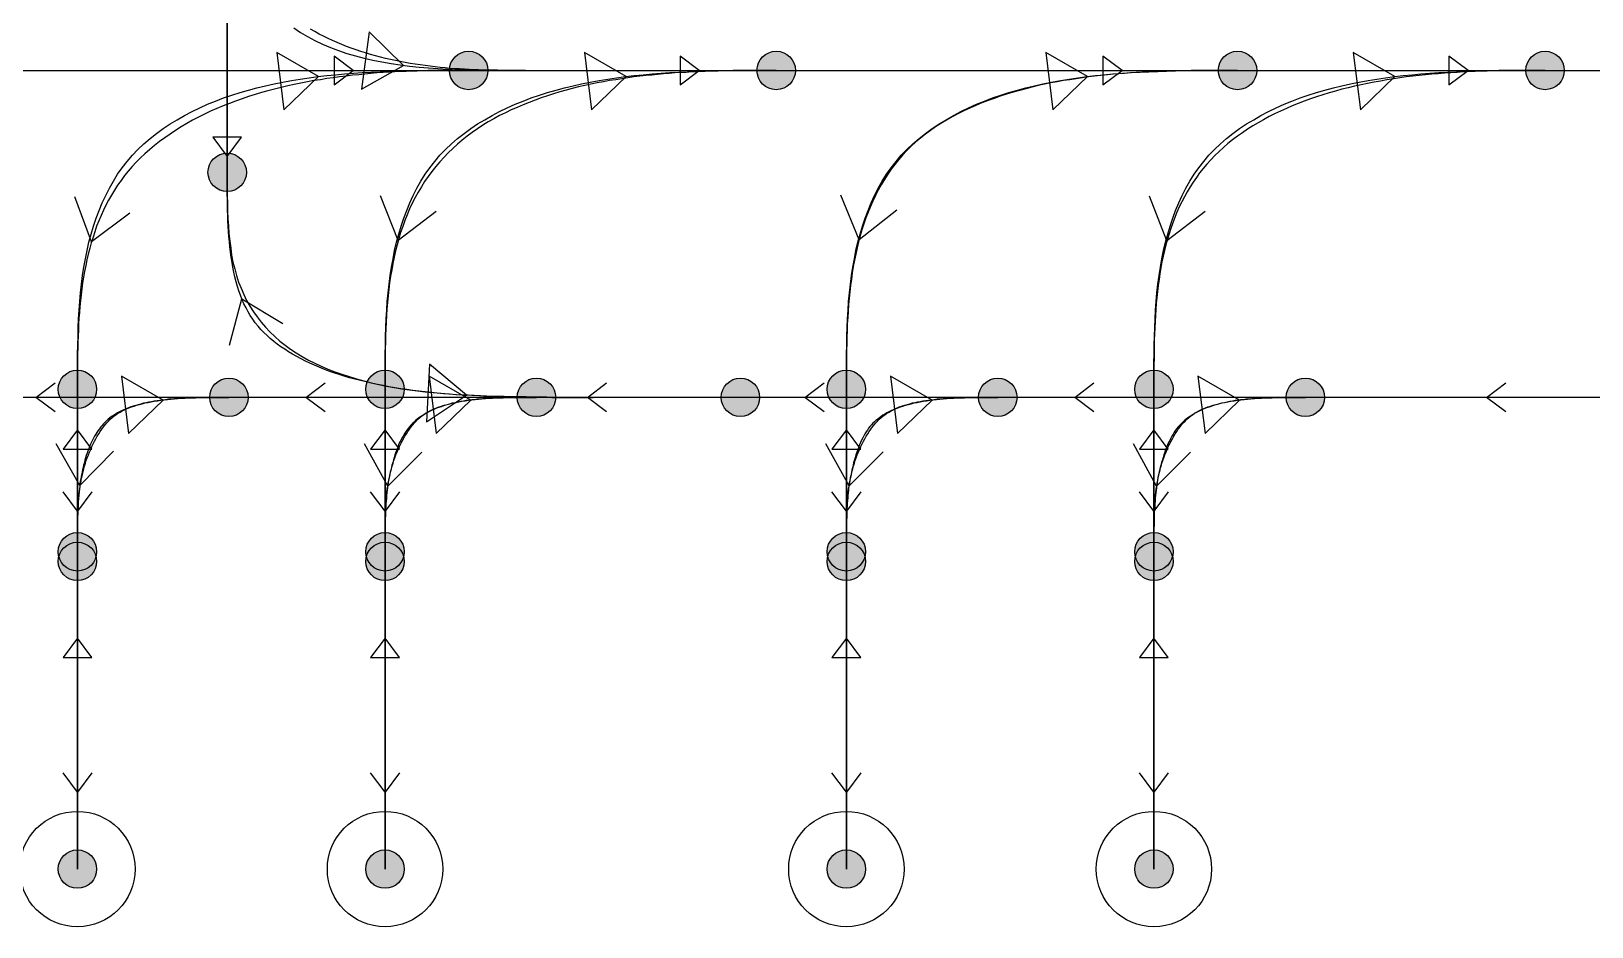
# Model space of a CAD drawing. Header units: millimetres. Extents: x -18594 to 273470, y -238787 to 48452.
# Drawn here: x 181507 to 189625, y -34571 to -29914 of the extents above; entities that cross this region are included whole.
import ezdxf

# ---------------------------------------------------------------- set-up
doc = ezdxf.new("R2010")
doc.units = ezdxf.units.MM
doc.layers.add('AM_BOR', color=4, linetype='Continuous', lineweight=25)
for name, color, linetype, true_color in [('Xref AGV layout$0$Ndc8_Activity_Decant', 1, 'Continuous', 0xff0000), ('Xref AGV layout$0$Ndc8_F_ExtraFast', 5, 'Continuous', 0x0000ff), ('Xref AGV layout$0$Ndc8_F_Moderate', 5, 'Continuous', 0x0000ff), ('Xref AGV layout$0$Ndc8_F_TurnLeftModerate', 5, 'Continuous', 0x0000ff), ('Xref AGV layout$0$Ndc8_F_TurnRightModerate', 5, 'Continuous', 0x0000ff), ('Xref AGV layout$0$Ndc8_InAdjust_Lane', 1, 'Continuous', 0xff0000), ('Xref AGV layout$0$Ndc8_InFix_HOP', 1, 'Continuous', 0xff0000), ('Xref AGV layout$0$Ndc8_OutFix_HOP', 5, 'Continuous', 0x0000ff), ('Xref AGV layout$0$Ndc8_Point', 7, 'Continuous', 0x000080), ('Xref AGV layout$0$Ndc8_R_Fast', 1, 'Continuous', 0xff0000), ('Xref AGV layout$0$Ndc8_R_Moderate', 1, 'Continuous', 0xff0000), ('Xref AGV layout$0$Ndc8_R_TurnLeftModerate', 1, 'Continuous', 0xff0000), ('Xref AGV layout$0$Ndc8_R_TurnLeftSlow', 1, 'Continuous', 0xff0000)]:
    doc.layers.add(name, color=color, linetype=linetype, true_color=true_color)

# ---------------------------------------------------------------- blocks, each defined once
blk = doc.blocks.new('Xref AGV layout')
at = {"layer": 'Xref AGV layout$0$Ndc8_Point'}
h = blk.add_hatch(color=256, dxfattribs=at)
edge = h.paths.add_edge_path(flags=0)
edge.add_arc((183782, -30118), 100, 0, 360)
h = blk.add_hatch(color=256, dxfattribs=at)
edge = h.paths.add_edge_path(flags=0)
edge.add_arc((185382, -30118), 100, 0, 360)
h = blk.add_hatch(color=256, dxfattribs=at)
edge = h.paths.add_edge_path(flags=0)
edge.add_arc((187782, -30118), 100, 0, 360)
h = blk.add_hatch(color=256, dxfattribs=at)
edge = h.paths.add_edge_path(flags=0)
edge.add_arc((189382, -30118), 100, 0, 360)
h = blk.add_hatch(color=256, dxfattribs=at)
edge = h.paths.add_edge_path(flags=0)
edge.add_arc((182526.2, -30648), 100, 0, 360)
h = blk.add_hatch(color=256, dxfattribs=at)
edge = h.paths.add_edge_path(flags=0)
edge.add_arc((181747, -31776), 100, 0, 360)
h = blk.add_hatch(color=256, dxfattribs=at)
edge = h.paths.add_edge_path(flags=0)
edge.add_arc((182535, -31818), 100, 0, 360)
h = blk.add_hatch(color=256, dxfattribs=at)
edge = h.paths.add_edge_path(flags=0)
edge.add_arc((183347, -31776), 100, 0, 360)
h = blk.add_hatch(color=256, dxfattribs=at)
edge = h.paths.add_edge_path(flags=0)
edge.add_arc((184135, -31818), 100, 0, 360)
h = blk.add_hatch(color=256, dxfattribs=at)
edge = h.paths.add_edge_path(flags=0)
edge.add_arc((185196, -31818), 100, 0, 360)
h = blk.add_hatch(color=256, dxfattribs=at)
edge = h.paths.add_edge_path(flags=0)
edge.add_arc((185747, -31776), 100, 0, 360)
h = blk.add_hatch(color=256, dxfattribs=at)
edge = h.paths.add_edge_path(flags=0)
edge.add_arc((186535, -31818), 100, 0, 360)
h = blk.add_hatch(color=256, dxfattribs=at)
edge = h.paths.add_edge_path(flags=0)
edge.add_arc((187347, -31776), 100, 0, 360)
h = blk.add_hatch(color=256, dxfattribs=at)
edge = h.paths.add_edge_path(flags=0)
edge.add_arc((188135, -31818), 100, 0, 360)
h = blk.add_hatch(color=256, dxfattribs=at)
edge = h.paths.add_edge_path(flags=0)
edge.add_arc((181747, -32621), 100, 0, 360)
h = blk.add_hatch(color=256, dxfattribs=at)
edge = h.paths.add_edge_path(flags=0)
edge.add_arc((183347, -32621), 100, 0, 360)
h = blk.add_hatch(color=256, dxfattribs=at)
edge = h.paths.add_edge_path(flags=0)
edge.add_arc((185747, -32621), 100, 0, 360)
h = blk.add_hatch(color=256, dxfattribs=at)
edge = h.paths.add_edge_path(flags=0)
edge.add_arc((187347, -32621), 100, 0, 360)
h = blk.add_hatch(color=256, dxfattribs=at)
edge = h.paths.add_edge_path(flags=0)
edge.add_arc((181747, -32671), 100, 0, 360)
h = blk.add_hatch(color=256, dxfattribs=at)
edge = h.paths.add_edge_path(flags=0)
edge.add_arc((183347, -32671), 100, 0, 360)
h = blk.add_hatch(color=256, dxfattribs=at)
edge = h.paths.add_edge_path(flags=0)
edge.add_arc((185747, -32671), 100, 0, 360)
h = blk.add_hatch(color=256, dxfattribs=at)
edge = h.paths.add_edge_path(flags=0)
edge.add_arc((187347, -32671), 100, 0, 360)
h = blk.add_hatch(color=256, dxfattribs=at)
edge = h.paths.add_edge_path(flags=0)
edge.add_arc((181747, -34271), 100, 0, 360)
h = blk.add_hatch(color=256, dxfattribs=at)
edge = h.paths.add_edge_path(flags=0)
edge.add_arc((183347, -34271), 100, 0, 360)
h = blk.add_hatch(color=256, dxfattribs=at)
edge = h.paths.add_edge_path(flags=0)
edge.add_arc((185747, -34271), 100, 0, 360)
h = blk.add_hatch(color=256, dxfattribs=at)
edge = h.paths.add_edge_path(flags=0)
edge.add_arc((187347, -34271), 100, 0, 360)
at = {"layer": 'Xref AGV layout$0$Ndc8_Activity_Decant'}
for centre in [(181747, -34271), (183347, -34271), (185747, -34271), (187347, -34271)]:
    blk.add_circle(centre, 300, dxfattribs=at)
at = {"layer": 'Xref AGV layout$0$Ndc8_F_ExtraFast'}
for points in [[(181382, -30118), (183782, -30118)], [(183182, -30118), (183082, -30043), (183082, -30193), (183182, -30118)], [(183782, -30118), (185382, -30118)], [(184982, -30118), (184882, -30043), (184882, -30193), (184982, -30118)], [(185382, -30118), (187782, -30118)], [(187182, -30118), (187082, -30043), (187082, -30193), (187182, -30118)], [(187782, -30118), (189382, -30118)], [(188982, -30118), (188882, -30043), (188882, -30193), (188982, -30118)], [(189382, -30118), (192482, -30118)]]:
    blk.add_lwpolyline(points, dxfattribs=at)
at = {"layer": 'Xref AGV layout$0$Ndc8_F_Moderate'}
for points in [[(182526.2, -28693), (182526.2, -30317)], [(182526.2, -30317), (182526.2, -30648)], [(182526.2, -30565), (182601.2, -30465), (182451.2, -30465), (182526.2, -30565)], [(181747, -32621), (181747, -31776)], [(183347, -32621), (183347, -31776)], [(185747, -32621), (185747, -31776)], [(187347, -32621), (187347, -31776)], [(181747, -31987), (181672, -32087), (181822, -32087), (181747, -31987)], [(183347, -31987), (183272, -32087), (183422, -32087), (183347, -31987)], [(185747, -31987), (185672, -32087), (185822, -32087), (185747, -31987)], [(187347, -31987), (187272, -32087), (187422, -32087), (187347, -31987)], [(181747, -32671), (181747, -32621)], [(183347, -32671), (183347, -32621)], [(185747, -32671), (185747, -32621)], [(187347, -32671), (187347, -32621)]]:
    blk.add_lwpolyline(points, dxfattribs=at)
at = {"layer": 'Xref AGV layout$0$Ndc8_F_TurnLeftModerate'}
for points in [[(182873.2, -29896), (182908.2, -29920), (182944.2, -29942), (182982.2, -29962), (183022.2, -29981), (183063.2, -29999), (183105.2, -30015), (183148.2, -30029), (183193.2, -30042), (183238.2, -30054), (183284.2, -30065), (183331.2, -30074), (183378.2, -30082), (183378.2, -30082), (183426.2, -30089), (183475.2, -30095), (183524.2, -30101), (183573.2, -30105), (183622.2, -30108), (183672.2, -30111), (183722.2, -30114), (183772.2, -30115), (183823.2, -30116), (183873.2, -30117), (183924.2, -30118), (183975.2, -30118), (184026.2, -30118), (184077.2, -30118)], [(183443.2, -30092), (183264.2, -29917), (183225.2, -30215), (183443.2, -30092)], [(182526.2, -30648), (182526.2, -30688), (182526.2, -30729), (182526.2, -30769), (182527.2, -30809), (182528.2, -30849), (182530.2, -30889), (182532.2, -30928), (182535.2, -30966), (182539.2, -31005), (182544.2, -31042), (182549.2, -31079), (182556.2, -31115), (182565.2, -31150), (182574.2, -31185), (182574.2, -31185), (182585.2, -31219), (182598.2, -31251), (182612.2, -31283), (182627.2, -31314), (182644.2, -31344), (182662.2, -31373), (182682.2, -31400), (182702.2, -31427), (182725.2, -31453), (182748.2, -31478), (182773.2, -31502), (182799.2, -31525), (182827.2, -31547), (182855.2, -31568), (182855.2, -31568), (182885.2, -31587), (182916.2, -31606), (182948.2, -31624), (182981.2, -31641), (183015.2, -31656), (183050.2, -31671), (183086.2, -31685), (183123.2, -31698), (183160.2, -31710), (183198.2, -31722), (183236.2, -31732), (183275.2, -31742), (183315.2, -31751), (183354.2, -31759), (183354.2, -31759), (183394.2, -31766), (183435.2, -31773), (183475.2, -31779), (183515.2, -31784), (183556.2, -31789), (183597.2, -31793), (183637.2, -31797), (183678.2, -31800), (183718.2, -31803), (183759.2, -31805), (183798.2, -31807), (183838.2, -31809), (183878.2, -31811), (183917.2, -31812), (183917.2, -31812), (183955.2, -31813), (183993.2, -31814), (184031.2, -31815), (184068.2, -31816), (184105.2, -31816), (184142.2, -31817), (184179.2, -31817), (184215.2, -31818), (184251.2, -31818), (184287.2, -31818), (184323.2, -31818), (184359.2, -31818), (184394.2, -31818), (184430.2, -31818)], [(183771.2, -31806), (183579.2, -31645), (183563.2, -31945), (183771.2, -31806)]]:
    blk.add_lwpolyline(points, dxfattribs=at)
at = {"layer": 'Xref AGV layout$0$Ndc8_F_TurnRightModerate'}
for points in [[(183001, -30150), (182784, -30025), (182821, -30323), (183001, -30150)], [(184601, -30150), (184384, -30025), (184421, -30323), (184601, -30150)], [(187001, -30150), (186784, -30025), (186821, -30323), (187001, -30150)], [(188601, -30150), (188384, -30025), (188421, -30323), (188601, -30150)], [(181747, -31776), (181747, -31730), (181747, -31684), (181747, -31638), (181748, -31592), (181749, -31546), (181750, -31500), (181751, -31455), (181753, -31409), (181756, -31364), (181759, -31319), (181763, -31274), (181768, -31230), (181774, -31185), (181781, -31141), (181781, -31141), (181789, -31097), (181797, -31054), (181807, -31011), (181819, -30969), (181831, -30927), (181845, -30886), (181860, -30846), (181876, -30806), (181894, -30768), (181913, -30730), (181934, -30694), (181956, -30658), (181980, -30624), (182006, -30591), (182006, -30591), (182033, -30559), (182062, -30529), (182093, -30500), (182125, -30472), (182158, -30446), (182193, -30420), (182229, -30396), (182266, -30374), (182304, -30352), (182343, -30332), (182383, -30312), (182424, -30294), (182465, -30277), (182507, -30261), (182507, -30261), (182550, -30247), (182593, -30233), (182637, -30220), (182681, -30209), (182725, -30198), (182770, -30188), (182815, -30179), (182861, -30170), (182906, -30163), (182952, -30156), (182998, -30150), (183044, -30145), (183090, -30140), (183137, -30136), (183137, -30136), (183183, -30132), (183229, -30129), (183275, -30127), (183321, -30125), (183367, -30123), (183413, -30121), (183459, -30120), (183506, -30119), (183552, -30119), (183598, -30118), (183644, -30118), (183690, -30118), (183736, -30118), (183782, -30118)], [(183347, -31776), (183347, -31730), (183347, -31684), (183347, -31638), (183348, -31592), (183349, -31546), (183350, -31500), (183351, -31455), (183353, -31409), (183356, -31364), (183359, -31319), (183363, -31274), (183368, -31230), (183374, -31185), (183381, -31141), (183381, -31141), (183389, -31097), (183397, -31054), (183407, -31011), (183419, -30969), (183431, -30927), (183445, -30886), (183460, -30846), (183476, -30806), (183494, -30768), (183513, -30730), (183534, -30694), (183556, -30658), (183580, -30624), (183606, -30591), (183606, -30591), (183633, -30559), (183662, -30529), (183693, -30500), (183725, -30472), (183758, -30446), (183793, -30420), (183829, -30396), (183866, -30374), (183904, -30352), (183943, -30332), (183983, -30312), (184024, -30294), (184065, -30277), (184107, -30261), (184107, -30261), (184150, -30247), (184193, -30233), (184237, -30220), (184281, -30209), (184325, -30198), (184370, -30188), (184415, -30179), (184461, -30170), (184506, -30163), (184552, -30156), (184598, -30150), (184644, -30145), (184690, -30140), (184736, -30136), (184736, -30136), (184783, -30132), (184829, -30129), (184875, -30127), (184921, -30125), (184967, -30123), (185013, -30121), (185059, -30120), (185106, -30119), (185152, -30119), (185198, -30118), (185244, -30118), (185290, -30118), (185336, -30118), (185382, -30118)], [(185747, -31776), (185747, -31730), (185747, -31684), (185747, -31638), (185748, -31592), (185749, -31546), (185750, -31500), (185751, -31455), (185753, -31409), (185756, -31364), (185759, -31319), (185763, -31274), (185768, -31230), (185774, -31185), (185781, -31141), (185781, -31141), (185789, -31097), (185797, -31054), (185807, -31011), (185819, -30969), (185831, -30927), (185845, -30886), (185860, -30846), (185876, -30806), (185894, -30768), (185913, -30730), (185934, -30694), (185956, -30658), (185980, -30624), (186006, -30591), (186006, -30591), (186033, -30559), (186062, -30529), (186093, -30500), (186125, -30472), (186158, -30446), (186193, -30420), (186229, -30396), (186266, -30374), (186304, -30352), (186343, -30332), (186383, -30312), (186424, -30294), (186465, -30277), (186507, -30261), (186507, -30261), (186550, -30247), (186593, -30233), (186637, -30220), (186681, -30209), (186725, -30198), (186770, -30188), (186815, -30179), (186861, -30170), (186906, -30163), (186952, -30156), (186998, -30150), (187044, -30145), (187090, -30140), (187136, -30136), (187136, -30136), (187183, -30132), (187229, -30129), (187275, -30127), (187321, -30125), (187367, -30123), (187413, -30121), (187459, -30120), (187506, -30119), (187552, -30119), (187598, -30118), (187644, -30118), (187690, -30118), (187736, -30118), (187782, -30118)], [(187347, -31776), (187347, -31730), (187347, -31684), (187347, -31638), (187348, -31592), (187349, -31546), (187350, -31500), (187351, -31455), (187353, -31409), (187356, -31364), (187359, -31319), (187363, -31274), (187368, -31230), (187374, -31185), (187381, -31141), (187381, -31141), (187389, -31097), (187397, -31054), (187407, -31011), (187419, -30969), (187431, -30927), (187445, -30886), (187460, -30846), (187476, -30806), (187494, -30768), (187513, -30730), (187534, -30694), (187556, -30658), (187580, -30624), (187606, -30591), (187606, -30591), (187633, -30559), (187662, -30529), (187693, -30500), (187725, -30472), (187758, -30446), (187793, -30420), (187829, -30396), (187866, -30374), (187904, -30352), (187943, -30332), (187983, -30312), (188024, -30294), (188065, -30277), (188107, -30261), (188107, -30261), (188150, -30247), (188193, -30233), (188237, -30220), (188281, -30209), (188325, -30198), (188370, -30188), (188415, -30179), (188461, -30170), (188506, -30163), (188552, -30156), (188598, -30150), (188644, -30145), (188690, -30140), (188736, -30136), (188736, -30136), (188783, -30132), (188829, -30129), (188875, -30127), (188921, -30125), (188967, -30123), (189013, -30121), (189059, -30120), (189106, -30119), (189152, -30119), (189198, -30118), (189244, -30118), (189290, -30118), (189336, -30118), (189382, -30118)], [(182193, -31832), (181976, -31708), (182013, -32006), (182193, -31832)], [(183793, -31832), (183576, -31708), (183613, -32006), (183793, -31832)], [(186193, -31832), (185976, -31708), (186013, -32006), (186193, -31832)], [(187793, -31832), (187576, -31708), (187613, -32006), (187793, -31832)], [(181747, -32621), (181747, -32601), (181747, -32582), (181747, -32562), (181747, -32543), (181747, -32524), (181747, -32505), (181748, -32486), (181748, -32467), (181749, -32448), (181749, -32430), (181750, -32412), (181751, -32394), (181752, -32377), (181753, -32360), (181753, -32360), (181754, -32343), (181756, -32326), (181757, -32310), (181759, -32295), (181762, -32279), (181764, -32264), (181767, -32249), (181770, -32234), (181773, -32219), (181776, -32205), (181780, -32190), (181784, -32176), (181789, -32161), (181793, -32146), (181793, -32146), (181798, -32132), (181804, -32117), (181810, -32103), (181816, -32089), (181822, -32074), (181829, -32060), (181836, -32046), (181843, -32033), (181850, -32020), (181858, -32007), (181866, -31995), (181874, -31983), (181883, -31971), (181891, -31960), (181891, -31960), (181900, -31950), (181909, -31941), (181918, -31932), (181928, -31923), (181937, -31915), (181947, -31908), (181958, -31901), (181969, -31895), (181980, -31888), (181991, -31883), (182003, -31877), (182015, -31872), (182028, -31867), (182042, -31863), (182042, -31863), (182055, -31859), (182070, -31855), (182084, -31851), (182099, -31847), (182115, -31844), (182131, -31841), (182147, -31838), (182164, -31836), (182181, -31833), (182198, -31831), (182216, -31829), (182233, -31827), (182251, -31826), (182269, -31824), (182269, -31824), (182288, -31823), (182306, -31822), (182325, -31821), (182343, -31820), (182362, -31820), (182381, -31819), (182400, -31819), (182419, -31818), (182438, -31818), (182458, -31818), (182477, -31818), (182496, -31818), (182516, -31818), (182535, -31818)], [(183347, -32621), (183347, -32601), (183347, -32582), (183347, -32562), (183347, -32543), (183347, -32524), (183347, -32505), (183348, -32486), (183348, -32467), (183349, -32448), (183349, -32430), (183350, -32412), (183351, -32394), (183352, -32377), (183353, -32360), (183353, -32360), (183354, -32343), (183356, -32326), (183357, -32310), (183359, -32295), (183362, -32279), (183364, -32264), (183367, -32249), (183370, -32234), (183373, -32219), (183376, -32205), (183380, -32190), (183384, -32176), (183389, -32161), (183393, -32146), (183393, -32146), (183398, -32132), (183404, -32117), (183410, -32103), (183416, -32089), (183422, -32074), (183429, -32060), (183436, -32046), (183443, -32033), (183450, -32020), (183458, -32007), (183466, -31995), (183474, -31983), (183483, -31971), (183491, -31960), (183491, -31960), (183500, -31950), (183509, -31941), (183518, -31932), (183528, -31923), (183537, -31915), (183547, -31908), (183558, -31901), (183569, -31895), (183580, -31888), (183591, -31883), (183603, -31877), (183615, -31872), (183628, -31867), (183641, -31863), (183641, -31863), (183655, -31859), (183670, -31855), (183684, -31851), (183699, -31847), (183715, -31844), (183731, -31841), (183747, -31838), (183764, -31836), (183781, -31833), (183798, -31831), (183816, -31829), (183833, -31827), (183851, -31826), (183869, -31824), (183869, -31824), (183888, -31823), (183906, -31822), (183925, -31821), (183943, -31820), (183962, -31820), (183981, -31819), (184000, -31819), (184019, -31818), (184038, -31818), (184058, -31818), (184077, -31818), (184096, -31818), (184116, -31818), (184135, -31818)], [(185747, -32621), (185747, -32601), (185747, -32582), (185747, -32562), (185747, -32543), (185747, -32524), (185747, -32505), (185748, -32486), (185748, -32467), (185749, -32448), (185749, -32430), (185750, -32412), (185751, -32394), (185752, -32377), (185753, -32360), (185753, -32360), (185754, -32343), (185756, -32326), (185757, -32310), (185759, -32295), (185762, -32279), (185764, -32264), (185767, -32249), (185770, -32234), (185773, -32219), (185776, -32205), (185780, -32190), (185784, -32176), (185789, -32161), (185793, -32146), (185793, -32146), (185798, -32132), (185804, -32117), (185810, -32103), (185816, -32089), (185822, -32074), (185829, -32060), (185836, -32046), (185843, -32033), (185850, -32020), (185858, -32007), (185866, -31995), (185874, -31983), (185883, -31971), (185891, -31960), (185891, -31960), (185900, -31950), (185909, -31941), (185918, -31932), (185928, -31923), (185937, -31915), (185947, -31908), (185958, -31901), (185969, -31895), (185980, -31888), (185991, -31883), (186003, -31877), (186015, -31872), (186028, -31867), (186041, -31863), (186041, -31863), (186055, -31859), (186070, -31855), (186084, -31851), (186099, -31847), (186115, -31844), (186131, -31841), (186147, -31838), (186164, -31836), (186181, -31833), (186198, -31831), (186216, -31829), (186233, -31827), (186251, -31826), (186269, -31824), (186269, -31824), (186288, -31823), (186306, -31822), (186325, -31821), (186343, -31820), (186362, -31820), (186381, -31819), (186400, -31819), (186419, -31818), (186438, -31818), (186458, -31818), (186477, -31818), (186496, -31818), (186516, -31818), (186535, -31818)], [(187347, -32621), (187347, -32601), (187347, -32582), (187347, -32562), (187347, -32543), (187347, -32524), (187347, -32505), (187348, -32486), (187348, -32467), (187349, -32448), (187349, -32430), (187350, -32412), (187351, -32394), (187352, -32377), (187353, -32360), (187353, -32360), (187354, -32343), (187356, -32326), (187357, -32310), (187359, -32295), (187362, -32279), (187364, -32264), (187367, -32249), (187370, -32234), (187373, -32219), (187376, -32205), (187380, -32190), (187384, -32176), (187389, -32161), (187393, -32146), (187393, -32146), (187398, -32132), (187404, -32117), (187410, -32103), (187416, -32089), (187422, -32074), (187429, -32060), (187436, -32046), (187443, -32033), (187450, -32020), (187458, -32007), (187466, -31995), (187474, -31983), (187483, -31971), (187491, -31960), (187491, -31960), (187500, -31950), (187509, -31941), (187518, -31932), (187528, -31923), (187537, -31915), (187547, -31908), (187558, -31901), (187569, -31895), (187580, -31888), (187591, -31883), (187603, -31877), (187616, -31872), (187628, -31867), (187642, -31863), (187642, -31863), (187655, -31859), (187670, -31855), (187685, -31851), (187700, -31847), (187715, -31844), (187731, -31841), (187748, -31838), (187764, -31836), (187781, -31833), (187799, -31831), (187816, -31829), (187834, -31827), (187852, -31826), (187870, -31824), (187870, -31824), (187888, -31823), (187907, -31822), (187925, -31821), (187944, -31820), (187963, -31820), (187982, -31819), (188001, -31819), (188020, -31818), (188039, -31818), (188058, -31818), (188077, -31818), (188096, -31818), (188116, -31818), (188135, -31818)]]:
    blk.add_lwpolyline(points, dxfattribs=at)
at = {"layer": 'Xref AGV layout$0$Ndc8_InAdjust_Lane'}
for points in [[(182526.2, -30648), (182526.2, -28693)], [(181747, -32621), (181747, -32671)], [(183347, -32621), (183347, -32671)], [(185747, -32621), (185747, -32671)], [(187347, -32621), (187347, -32671)]]:
    blk.add_lwpolyline(points, dxfattribs=at)
at = {"layer": 'Xref AGV layout$0$Ndc8_InFix_HOP'}
for points in [[(181747, -32671), (181747, -34271)], [(183347, -32671), (183347, -34271)], [(185747, -32671), (185747, -34271)], [(187347, -32671), (187347, -34271)], [(181822, -33771), (181747, -33871), (181672, -33771)], [(183422, -33771), (183347, -33871), (183272, -33771)], [(185822, -33771), (185747, -33871), (185672, -33771)], [(187422, -33771), (187347, -33871), (187272, -33771)]]:
    blk.add_lwpolyline(points, dxfattribs=at)
at = {"layer": 'Xref AGV layout$0$Ndc8_OutFix_HOP'}
for points in [[(181747, -34271), (181747, -32671)], [(183347, -34271), (183347, -32671)], [(185747, -34271), (185747, -32671)], [(187347, -34271), (187347, -32671)], [(181747, -33071), (181672, -33171), (181822, -33171), (181747, -33071)], [(183347, -33071), (183272, -33171), (183422, -33171), (183347, -33071)], [(185747, -33071), (185672, -33171), (185822, -33171), (185747, -33071)], [(187347, -33071), (187272, -33171), (187422, -33171), (187347, -33071)]]:
    blk.add_lwpolyline(points, dxfattribs=at)
at = {"layer": 'Xref AGV layout$0$Ndc8_Point'}
for centre in [(183782, -30118), (185382, -30118), (187782, -30118), (189382, -30118), (182526.2, -30648), (181747, -31776), (182535, -31818), (183347, -31776), (184135, -31818), (185196, -31818), (185747, -31776), (186535, -31818), (187347, -31776), (188135, -31818), (181747, -32621), (183347, -32621), (185747, -32621), (187347, -32621), (181747, -32671), (183347, -32671), (185747, -32671), (187347, -32671), (181747, -34271), (183347, -34271), (185747, -34271), (187347, -34271)]:
    blk.add_circle(centre, 100, dxfattribs=at)
at = {"layer": 'Xref AGV layout$0$Ndc8_R_Fast'}
for points in [[(182535, -31818), (181196, -31818)], [(181631, -31893), (181531, -31818), (181631, -31743)], [(184135, -31818), (182535, -31818)], [(183035, -31893), (182935, -31818), (183035, -31743)], [(185196, -31818), (184135, -31818)], [(184500, -31893), (184400, -31818), (184500, -31743)], [(186535, -31818), (185196, -31818)], [(185631, -31893), (185531, -31818), (185631, -31743)], [(188135, -31818), (186535, -31818)], [(187035, -31893), (186935, -31818), (187035, -31743)], [(191907, -31818), (188135, -31818)], [(189178, -31893), (189078, -31818), (189178, -31743)]]:
    blk.add_lwpolyline(points, dxfattribs=at)
at = {"layer": 'Xref AGV layout$0$Ndc8_R_Moderate'}
for points in [[(181747, -31776), (181747, -32621)], [(183347, -31776), (183347, -32621)], [(185747, -31776), (185747, -32621)], [(187347, -31776), (187347, -32621)], [(181822, -32310), (181747, -32410), (181672, -32310)], [(183422, -32310), (183347, -32410), (183272, -32310)], [(185822, -32310), (185747, -32410), (185672, -32310)], [(187422, -32310), (187347, -32410), (187272, -32310)]]:
    blk.add_lwpolyline(points, dxfattribs=at)
at = {"layer": 'Xref AGV layout$0$Ndc8_R_TurnLeftModerate'}
for points in [[(183782, -30118), (183756, -30118), (183730, -30118), (183703, -30118), (183677, -30118), (183650, -30118), (183623, -30119), (183596, -30119), (183569, -30119), (183542, -30120), (183514, -30121), (183485, -30122), (183457, -30123), (183427, -30124), (183398, -30125), (183398, -30125), (183368, -30127), (183337, -30129), (183306, -30131), (183274, -30134), (183242, -30137), (183210, -30140), (183178, -30143), (183145, -30147), (183111, -30151), (183078, -30156), (183044, -30160), (183011, -30166), (182977, -30171), (182943, -30177), (182943, -30177), (182909, -30184), (182875, -30191), (182841, -30198), (182806, -30206), (182772, -30215), (182738, -30224), (182705, -30233), (182671, -30243), (182637, -30254), (182604, -30265), (182570, -30277), (182538, -30289), (182505, -30302), (182472, -30316), (182472, -30316), (182440, -30330), (182408, -30345), (182377, -30361), (182346, -30377), (182316, -30394), (182286, -30412), (182257, -30430), (182229, -30449), (182201, -30468), (182174, -30488), (182148, -30508), (182123, -30529), (182098, -30551), (182075, -30572), (182075, -30572), (182053, -30595), (182031, -30618), (182011, -30641), (181992, -30665), (181974, -30690), (181956, -30715), (181940, -30740), (181924, -30766), (181909, -30792), (181895, -30818), (181882, -30845), (181870, -30873), (181858, -30900), (181847, -30928), (181847, -30928), (181837, -30957), (181828, -30985), (181819, -31014), (181811, -31043), (181803, -31073), (181796, -31103), (181790, -31132), (181784, -31163), (181779, -31193), (181774, -31223), (181770, -31254), (181766, -31284), (181763, -31315), (181760, -31346), (181760, -31346), (181757, -31376), (181755, -31407), (181753, -31438), (181752, -31468), (181750, -31499), (181749, -31530), (181749, -31561), (181748, -31591), (181748, -31622), (181747, -31653), (181747, -31684), (181747, -31714), (181747, -31745), (181747, -31776)], [(185382, -30118), (185357, -30118), (185333, -30118), (185308, -30118), (185284, -30118), (185259, -30118), (185234, -30118), (185209, -30119), (185184, -30119), (185158, -30119), (185132, -30120), (185106, -30120), (185080, -30121), (185053, -30122), (185026, -30122), (185026, -30122), (184998, -30124), (184970, -30125), (184942, -30126), (184913, -30128), (184884, -30129), (184855, -30131), (184826, -30134), (184796, -30136), (184765, -30139), (184735, -30142), (184704, -30145), (184673, -30148), (184642, -30152), (184610, -30156), (184610, -30156), (184579, -30161), (184547, -30166), (184515, -30171), (184483, -30177), (184450, -30183), (184418, -30190), (184386, -30197), (184353, -30204), (184321, -30212), (184289, -30221), (184256, -30230), (184224, -30240), (184192, -30250), (184160, -30260), (184160, -30260), (184128, -30272), (184097, -30284), (184065, -30296), (184034, -30310), (184003, -30323), (183973, -30338), (183943, -30353), (183913, -30369), (183884, -30386), (183856, -30403), (183828, -30421), (183801, -30440), (183774, -30459), (183749, -30480), (183749, -30480), (183724, -30501), (183700, -30523), (183676, -30546), (183654, -30569), (183632, -30593), (183611, -30618), (183591, -30643), (183572, -30669), (183553, -30696), (183536, -30723), (183519, -30751), (183504, -30779), (183489, -30808), (183475, -30838), (183475, -30838), (183462, -30868), (183450, -30898), (183439, -30929), (183428, -30960), (183419, -30992), (183410, -31024), (183402, -31056), (183394, -31089), (183388, -31122), (183382, -31155), (183376, -31188), (183371, -31222), (183367, -31256), (183363, -31290), (183363, -31290), (183360, -31324), (183357, -31358), (183355, -31392), (183353, -31427), (183351, -31462), (183350, -31496), (183349, -31531), (183348, -31566), (183348, -31601), (183347, -31636), (183347, -31671), (183347, -31706), (183347, -31741), (183347, -31776)], [(187782, -30118), (187756, -30118), (187729, -30118), (187703, -30118), (187676, -30118), (187649, -30118), (187623, -30118), (187596, -30119), (187569, -30119), (187541, -30119), (187514, -30120), (187486, -30120), (187458, -30121), (187430, -30121), (187402, -30122), (187402, -30122), (187373, -30123), (187344, -30124), (187315, -30126), (187285, -30127), (187255, -30129), (187225, -30131), (187194, -30133), (187164, -30135), (187133, -30138), (187101, -30141), (187070, -30144), (187038, -30148), (187006, -30152), (186974, -30156), (186974, -30156), (186942, -30161), (186910, -30166), (186877, -30171), (186844, -30177), (186811, -30183), (186778, -30190), (186745, -30197), (186712, -30205), (186680, -30213), (186647, -30222), (186614, -30231), (186581, -30241), (186548, -30252), (186516, -30263), (186516, -30263), (186484, -30275), (186452, -30287), (186420, -30300), (186389, -30314), (186358, -30328), (186327, -30343), (186297, -30359), (186268, -30376), (186239, -30393), (186211, -30411), (186184, -30430), (186158, -30449), (186132, -30470), (186107, -30491), (186107, -30491), (186084, -30512), (186061, -30535), (186039, -30558), (186019, -30582), (185999, -30607), (185980, -30632), (185962, -30658), (185945, -30685), (185928, -30712), (185913, -30740), (185898, -30768), (185885, -30797), (185872, -30826), (185860, -30855), (185860, -30855), (185848, -30885), (185838, -30916), (185828, -30946), (185819, -30978), (185810, -31009), (185803, -31041), (185796, -31073), (185789, -31105), (185783, -31137), (185778, -31170), (185773, -31203), (185769, -31236), (185765, -31269), (185762, -31302), (185762, -31302), (185759, -31336), (185756, -31369), (185754, -31403), (185752, -31437), (185751, -31470), (185750, -31504), (185749, -31538), (185748, -31572), (185748, -31606), (185747, -31640), (185747, -31674), (185747, -31708), (185747, -31742), (185747, -31776)], [(189382, -30118), (189352, -30118), (189322, -30118), (189293, -30118), (189263, -30118), (189233, -30118), (189203, -30119), (189172, -30119), (189142, -30119), (189111, -30120), (189081, -30121), (189050, -30122), (189019, -30123), (188987, -30124), (188955, -30126), (188955, -30126), (188924, -30128), (188891, -30130), (188859, -30132), (188826, -30135), (188793, -30138), (188760, -30141), (188727, -30144), (188694, -30148), (188660, -30152), (188627, -30157), (188593, -30162), (188559, -30167), (188526, -30173), (188492, -30179), (188492, -30179), (188458, -30186), (188425, -30193), (188391, -30200), (188358, -30208), (188324, -30216), (188291, -30225), (188258, -30235), (188226, -30245), (188193, -30255), (188161, -30266), (188129, -30277), (188098, -30289), (188066, -30302), (188036, -30315), (188036, -30315), (188005, -30329), (187975, -30343), (187946, -30358), (187917, -30374), (187889, -30390), (187861, -30406), (187834, -30424), (187807, -30442), (187782, -30460), (187756, -30479), (187732, -30498), (187709, -30519), (187686, -30539), (187664, -30560), (187664, -30560), (187643, -30582), (187623, -30605), (187604, -30628), (187585, -30651), (187568, -30675), (187551, -30699), (187535, -30724), (187520, -30750), (187506, -30775), (187492, -30802), (187479, -30828), (187467, -30855), (187456, -30883), (187445, -30910), (187445, -30910), (187435, -30939), (187426, -30967), (187417, -30996), (187409, -31025), (187402, -31054), (187395, -31084), (187389, -31114), (187383, -31144), (187378, -31174), (187374, -31205), (187369, -31236), (187366, -31267), (187362, -31298), (187359, -31329), (187359, -31329), (187357, -31361), (187355, -31392), (187353, -31424), (187352, -31455), (187350, -31487), (187349, -31519), (187349, -31551), (187348, -31583), (187348, -31615), (187347, -31647), (187347, -31679), (187347, -31712), (187347, -31744), (187347, -31776)], [(186009, -30844), (185813, -30999), (185719, -30767)], [(182020, -30860), (181820, -31009), (181733, -30775)], [(183613, -30851), (183415, -31003), (183324, -30770)], [(187613, -30852), (187415, -31004), (187324, -30771)], [(182535, -31818), (182519, -31818), (182503, -31818), (182487, -31818), (182471, -31818), (182455, -31818), (182439, -31818), (182423, -31818), (182407, -31819), (182391, -31819), (182375, -31819), (182359, -31820), (182344, -31820), (182328, -31821), (182312, -31822), (182312, -31822), (182297, -31822), (182281, -31823), (182266, -31824), (182250, -31825), (182235, -31827), (182220, -31828), (182205, -31830), (182190, -31832), (182175, -31834), (182161, -31836), (182146, -31838), (182132, -31841), (182118, -31843), (182104, -31846), (182104, -31846), (182090, -31849), (182077, -31853), (182063, -31856), (182050, -31860), (182037, -31864), (182025, -31868), (182012, -31873), (182000, -31878), (181989, -31883), (181977, -31888), (181966, -31894), (181955, -31899), (181945, -31906), (181935, -31912), (181935, -31912), (181925, -31918), (181916, -31925), (181907, -31932), (181899, -31940), (181890, -31948), (181883, -31956), (181875, -31964), (181868, -31972), (181861, -31981), (181854, -31990), (181848, -32000), (181842, -32010), (181836, -32020), (181830, -32030), (181830, -32030), (181825, -32040), (181820, -32051), (181815, -32062), (181810, -32074), (181806, -32085), (181801, -32097), (181797, -32109), (181793, -32121), (181789, -32133), (181786, -32145), (181783, -32157), (181779, -32170), (181776, -32182), (181774, -32194), (181774, -32194), (181771, -32206), (181769, -32218), (181766, -32230), (181764, -32243), (181762, -32255), (181760, -32267), (181759, -32280), (181757, -32293), (181756, -32306), (181754, -32319), (181753, -32333), (181752, -32347), (181751, -32361), (181750, -32376), (181750, -32376), (181750, -32392), (181749, -32407), (181749, -32424), (181748, -32440), (181748, -32458), (181748, -32475), (181747, -32493), (181747, -32510), (181747, -32529), (181747, -32547), (181747, -32565), (181747, -32584), (181747, -32602), (181747, -32621)], [(184135, -31818), (184119, -31818), (184103, -31818), (184088, -31818), (184072, -31818), (184056, -31818), (184040, -31818), (184025, -31818), (184009, -31819), (183994, -31819), (183978, -31819), (183963, -31820), (183947, -31820), (183932, -31821), (183916, -31822), (183916, -31822), (183901, -31822), (183886, -31823), (183871, -31824), (183856, -31825), (183841, -31827), (183827, -31828), (183812, -31830), (183798, -31831), (183783, -31833), (183769, -31835), (183755, -31838), (183742, -31840), (183728, -31843), (183715, -31846), (183715, -31846), (183701, -31848), (183689, -31852), (183676, -31855), (183663, -31859), (183651, -31862), (183639, -31867), (183627, -31871), (183615, -31875), (183604, -31880), (183593, -31885), (183582, -31890), (183572, -31895), (183561, -31901), (183552, -31907), (183552, -31907), (183542, -31913), (183532, -31919), (183523, -31925), (183514, -31932), (183506, -31939), (183498, -31947), (183490, -31954), (183482, -31962), (183474, -31971), (183467, -31980), (183460, -31989), (183453, -31999), (183447, -32009), (183441, -32019), (183441, -32019), (183435, -32030), (183429, -32042), (183423, -32053), (183418, -32065), (183413, -32078), (183408, -32091), (183403, -32103), (183399, -32117), (183395, -32130), (183391, -32143), (183387, -32156), (183383, -32170), (183380, -32183), (183377, -32196), (183377, -32196), (183374, -32209), (183371, -32223), (183368, -32236), (183366, -32249), (183364, -32262), (183362, -32275), (183360, -32288), (183358, -32301), (183357, -32315), (183355, -32329), (183354, -32343), (183353, -32357), (183352, -32371), (183351, -32386), (183351, -32386), (183350, -32401), (183349, -32417), (183349, -32433), (183348, -32449), (183348, -32465), (183348, -32482), (183347, -32499), (183347, -32516), (183347, -32533), (183347, -32551), (183347, -32568), (183347, -32586), (183347, -32603), (183347, -32621)], [(186535, -31818), (186519, -31818), (186503, -31818), (186487, -31818), (186471, -31818), (186455, -31818), (186439, -31818), (186423, -31818), (186407, -31819), (186391, -31819), (186375, -31819), (186359, -31820), (186343, -31820), (186328, -31821), (186312, -31822), (186312, -31822), (186296, -31822), (186281, -31823), (186265, -31824), (186250, -31825), (186234, -31827), (186219, -31828), (186204, -31830), (186189, -31832), (186174, -31834), (186160, -31836), (186145, -31838), (186131, -31841), (186117, -31843), (186103, -31846), (186103, -31846), (186090, -31849), (186076, -31853), (186063, -31856), (186050, -31860), (186038, -31864), (186025, -31868), (186013, -31873), (186002, -31878), (185990, -31883), (185979, -31888), (185968, -31893), (185958, -31899), (185947, -31905), (185937, -31911), (185937, -31911), (185928, -31917), (185919, -31924), (185910, -31931), (185901, -31938), (185893, -31945), (185885, -31953), (185878, -31961), (185870, -31970), (185863, -31979), (185857, -31988), (185850, -31998), (185844, -32008), (185838, -32018), (185832, -32029), (185832, -32029), (185826, -32041), (185821, -32052), (185816, -32065), (185811, -32077), (185806, -32090), (185802, -32103), (185797, -32116), (185793, -32130), (185789, -32143), (185785, -32157), (185782, -32170), (185779, -32184), (185776, -32197), (185773, -32211), (185773, -32211), (185770, -32224), (185767, -32237), (185765, -32250), (185763, -32263), (185761, -32276), (185759, -32289), (185758, -32302), (185756, -32315), (185755, -32328), (185754, -32341), (185753, -32355), (185752, -32369), (185751, -32383), (185750, -32397), (185750, -32397), (185750, -32411), (185749, -32426), (185749, -32442), (185748, -32457), (185748, -32473), (185748, -32489), (185747, -32505), (185747, -32521), (185747, -32538), (185747, -32554), (185747, -32571), (185747, -32587), (185747, -32604), (185747, -32621)], [(188135, -31818), (188119, -31818), (188103, -31818), (188088, -31818), (188072, -31818), (188056, -31818), (188040, -31818), (188025, -31818), (188009, -31819), (187994, -31819), (187978, -31819), (187963, -31820), (187947, -31820), (187932, -31821), (187917, -31822), (187917, -31822), (187901, -31822), (187886, -31823), (187871, -31824), (187856, -31825), (187841, -31827), (187827, -31828), (187812, -31830), (187798, -31831), (187783, -31833), (187769, -31835), (187755, -31838), (187742, -31840), (187728, -31843), (187715, -31846), (187715, -31846), (187701, -31848), (187689, -31852), (187676, -31855), (187663, -31859), (187651, -31862), (187639, -31867), (187627, -31871), (187615, -31875), (187604, -31880), (187593, -31885), (187582, -31890), (187572, -31895), (187561, -31901), (187552, -31907), (187552, -31907), (187542, -31913), (187532, -31919), (187523, -31925), (187514, -31932), (187506, -31939), (187498, -31947), (187490, -31954), (187482, -31962), (187474, -31971), (187467, -31980), (187460, -31989), (187453, -31999), (187447, -32009), (187441, -32019), (187441, -32019), (187435, -32030), (187429, -32042), (187423, -32053), (187418, -32065), (187413, -32078), (187408, -32091), (187403, -32103), (187399, -32117), (187395, -32130), (187391, -32143), (187387, -32156), (187383, -32170), (187380, -32183), (187377, -32196), (187377, -32196), (187374, -32209), (187371, -32223), (187368, -32236), (187366, -32249), (187364, -32262), (187362, -32275), (187360, -32288), (187358, -32301), (187357, -32315), (187355, -32329), (187354, -32343), (187353, -32357), (187352, -32371), (187351, -32386), (187351, -32386), (187350, -32401), (187349, -32417), (187349, -32433), (187348, -32449), (187348, -32465), (187348, -32482), (187347, -32499), (187347, -32516), (187347, -32533), (187347, -32551), (187347, -32568), (187347, -32586), (187347, -32603), (187347, -32621)], [(181934, -32098), (181759, -32277), (181636, -32059)], [(183538, -32103), (183361, -32279), (183241, -32060)], [(185938, -32101), (185761, -32278), (185641, -32059)], [(187538, -32103), (187361, -32279), (187241, -32060)]]:
    blk.add_lwpolyline(points, dxfattribs=at)
at = {"layer": 'Xref AGV layout$0$Ndc8_R_TurnLeftSlow'}
for points in [[(184077.2, -30118), (184053.2, -30118), (184029.2, -30118), (184005.2, -30118), (183981.2, -30118), (183956.2, -30118), (183932.2, -30117), (183908.2, -30117), (183883.2, -30117), (183859.2, -30116), (183834.2, -30115), (183810.2, -30114), (183785.2, -30113), (183760.2, -30112), (183735.2, -30110), (183735.2, -30110), (183710.2, -30109), (183684.2, -30107), (183659.2, -30105), (183633.2, -30102), (183608.2, -30099), (183582.2, -30096), (183556.2, -30093), (183530.2, -30089), (183504.2, -30086), (183478.2, -30081), (183452.2, -30077), (183426.2, -30072), (183401.2, -30067), (183375.2, -30061), (183375.2, -30061), (183349.2, -30055), (183323.2, -30049), (183297.2, -30042), (183272.2, -30035), (183246.2, -30027), (183221.2, -30019), (183196.2, -30011), (183171.2, -30002), (183147.2, -29993), (183122.2, -29983), (183098.2, -29973), (183074.2, -29963), (183051.2, -29952), (183027.2, -29940), (183027.2, -29940), (183004.2, -29929), (182982.2, -29916), (182960.2, -29903)], [(184430.2, -31818), (184407.2, -31818), (184383.2, -31818), (184360.2, -31818), (184336.2, -31818), (184312.2, -31818), (184288.2, -31818), (184264.2, -31818), (184239.2, -31818), (184214.2, -31818), (184189.2, -31817), (184163.2, -31817), (184136.2, -31817), (184110.2, -31817), (184082.2, -31816), (184082.2, -31816), (184054.2, -31816), (184025.2, -31815), (183996.2, -31815), (183966.2, -31814), (183936.2, -31814), (183905.2, -31813), (183874.2, -31812), (183843.2, -31810), (183811.2, -31809), (183779.2, -31807), (183747.2, -31806), (183715.2, -31804), (183683.2, -31801), (183651.2, -31799), (183651.2, -31799), (183619.2, -31796), (183587.2, -31793), (183555.2, -31790), (183523.2, -31786), (183492.2, -31782), (183460.2, -31777), (183429.2, -31773), (183398.2, -31768), (183367.2, -31763), (183337.2, -31757), (183307.2, -31751), (183277.2, -31745), (183248.2, -31738), (183219.2, -31731), (183219.2, -31731), (183190.2, -31723), (183162.2, -31716), (183135.2, -31707), (183108.2, -31699), (183081.2, -31690), (183055.2, -31681), (183029.2, -31671), (183004.2, -31661), (182980.2, -31651), (182956.2, -31640), (182933.2, -31629), (182910.2, -31617), (182888.2, -31606), (182866.2, -31594), (182866.2, -31594), (182845.2, -31581), (182825.2, -31568), (182805.2, -31555), (182786.2, -31541), (182768.2, -31527), (182750.2, -31512), (182733.2, -31497), (182717.2, -31481), (182701.2, -31465), (182687.2, -31448), (182672.2, -31430), (182659.2, -31412), (182646.2, -31393), (182635.2, -31373), (182635.2, -31373), (182624.2, -31353), (182613.2, -31332), (182604.2, -31310), (182595.2, -31287), (182587.2, -31264), (182579.2, -31241), (182572.2, -31217), (182566.2, -31192), (182560.2, -31167), (182555.2, -31141), (182551.2, -31116), (182547.2, -31089), (182543.2, -31063), (182540.2, -31036), (182540.2, -31036), (182537.2, -31009), (182535.2, -30982), (182533.2, -30955), (182531.2, -30928), (182530.2, -30900), (182529.2, -30872), (182528.2, -30845), (182527.2, -30817), (182527.2, -30789), (182526.2, -30761), (182526.2, -30733), (182526.2, -30704), (182526.2, -30676), (182526.2, -30648)], [(182538.2, -31547), (182602.2, -31305), (182816.2, -31434)]]:
    blk.add_lwpolyline(points, dxfattribs=at)

msp = doc.modelspace()

# ---------------------------------------------------------------- block references
at = {"layer": 'AM_BOR'}
msp.add_blockref('Xref AGV layout', (0, 0), dxfattribs=at)

doc.saveas('drawing.dxf')
